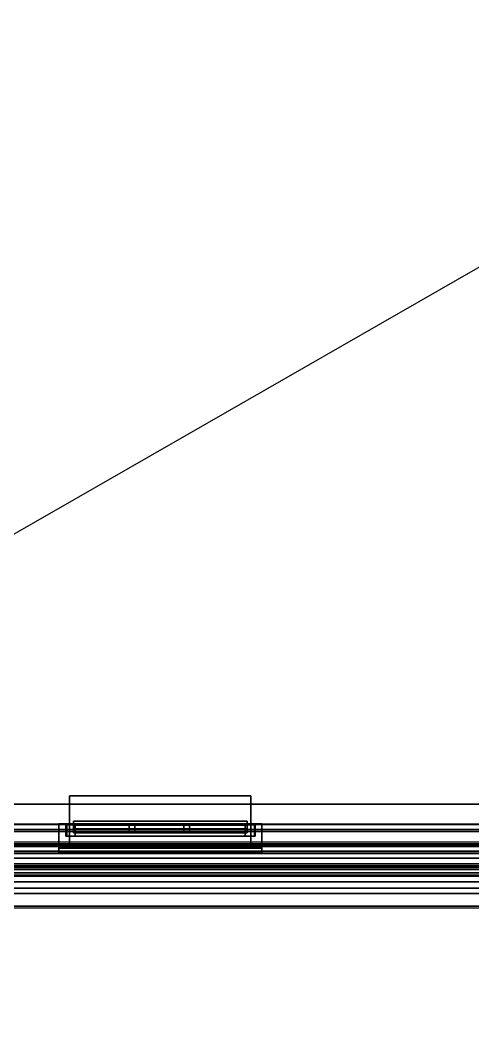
# Model space of a CAD drawing. Extents: x -152 to 154, y -106 to 95.
# Drawn here: x -74 to -50, y -62.5 to -8.5 of the extents above; entities that cross this region are included whole.
import ezdxf

# ---------------------------------------------------------------- set-up
doc = ezdxf.new("R2010")
doc.units = 0
for name, color, linetype in [('GLASS', 19, 'CONTINUOUS'), ('GROUND1', 253, 'CONTINUOUS'), ('ROOF1', 37, 'CONTINUOUS'), ('ROOF2', 59, 'CONTINUOUS'), ('WALL', 254, 'CONTINUOUS'), ('WALLBASE', 250, 'CONTINUOUS'), ('WALLCOV', 37, 'CONTINUOUS'), ('WALLVERT', 37, 'CONTINUOUS'), ('WINDOW', 9, 'CONTINUOUS')]:
    doc.layers.add(name, color=color, linetype=linetype)

msp = doc.modelspace()

# ---------------------------------------------------------------- linework, layer by layer
at = {"layer": 'GLASS'}
for points in [[(-62, -51.123505, 87), (-71.100006, -51.123505, 87), (-71.100006, -51.123505, 61), (-62, -51.123505, 61)], [(-62, -51.123505, 50), (-71.100006, -51.123505, 50), (-71.100006, -51.123505, 24), (-62, -51.123505, 24)], [(-62, -51.123505, 16.5), (-71.100006, -51.123505, 16.5), (-71.100006, -51.123505, 5.5), (-62, -51.123505, 5.5)]]:
    msp.add_3dface(points, dxfattribs=at)
at = {"layer": 'GROUND1', "invisible_edges": 8}
for points in [[(-151.5, 95, -0.075062), (-151.5, -80, -0.075062), (153.5, 95, -0.075062)], [(-151.5, -80, -0.075062), (-56.949997, -80, -0.075062), (153.5, 95, -0.075062)], [(-56.949997, -80, -0.075062), (-56.949997, -106, -0.075062), (153.5, 95, -0.075062)], [(153.5, 95, -0.075062), (-56.949997, -106, -0.075062), (58.949997, -80, -0.075062)]]:
    msp.add_3dface(points, dxfattribs=at)
at = {"layer": 'ROOF1'}
msp.add_3dface([(0.5, 10, 135.704529), (-81.527527, 10, 135.704529), (-126.5, -52, 105.704536), (0.5, -52, 105.704536)], dxfattribs=at)
at = {"layer": 'ROOF2'}
msp.add_3dface([(132.100006, -55.5, 107.236023), (132.100006, 73.800003, 107.236023), (-130, 73.800003, 107.236023), (-130, -55.5, 107.236023)], dxfattribs=at)
at = {"layer": 'WALL'}
for points in [[(-71.350006, -49.568542, 87.199997), (-71.350006, -52.168549, 87.199997), (-71.350006, -52.168549, 60.800003), (-71.350006, -49.568542, 60.800003)], [(-71.350006, -52.168549, 60.800003), (-61.75, -52.168549, 60.800003), (-61.75, -49.568542, 60.800003), (-71.350006, -49.568542, 60.800003)], [(-61.75, -52.168549, 87.199997), (-71.350006, -52.168549, 87.199997), (-71.350006, -49.568542, 87.199997), (-61.75, -49.568542, 87.199997)], [(-71.350006, -49.568542, 50.200001), (-71.350006, -52.168549, 50.200001), (-71.350006, -52.168549, 23.800003), (-71.350006, -49.568542, 23.800003)], [(-71.350006, -52.168549, 23.800003), (-61.75, -52.168549, 23.800003), (-61.75, -49.568542, 23.800003), (-71.350006, -49.568542, 23.800003)], [(-61.75, -52.168549, 50.200001), (-71.350006, -52.168549, 50.200001), (-71.350006, -49.568542, 50.200001), (-61.75, -49.568542, 50.200001)], [(-61.75, -52.168549, 60.800003), (-61.75, -52.168549, 87.199997), (-61.75, -49.568542, 87.199997), (-61.75, -49.568542, 60.800003)], [(-61.75, -52.168549, 23.800003), (-61.75, -52.168549, 50.200001), (-61.75, -49.568542, 50.200001), (-61.75, -49.568542, 23.800003)]]:
    msp.add_3dface(points, dxfattribs=at)
at = {"layer": 'WALL', "invisible_edges": 8}
for points in [[(-61.75, -52.168549, 60.800003), (-77.75, -52.168549, 55), (-55.25, -52.168549, 55)], [(-71.350006, -52.168549, 60.800003), (-77.75, -52.168549, 55), (-61.75, -52.168549, 60.800003)], [(-77.75, -52.168549, 55), (-71.350006, -52.168549, 60.800003), (-77.75, -52.168549, 100)], [(-71.350006, -52.168549, 60.800003), (-71.350006, -52.168549, 87.199997), (-77.75, -52.168549, 100)], [(-71.350006, -52.168549, 87.199997), (-55.25, -52.168549, 100), (-77.75, -52.168549, 100)], [(-61.75, -52.168549, 23.800003), (-77.75, -52.168549, 19.299999), (-55.25, -52.168549, 19.299999)], [(-71.350006, -52.168549, 23.800003), (-77.75, -52.168549, 19.299999), (-61.75, -52.168549, 23.800003)], [(-77.75, -52.168549, 19.299999), (-71.350006, -52.168549, 23.800003), (-77.75, -52.168549, 55)], [(-71.350006, -52.168549, 23.800003), (-71.350006, -52.168549, 50.200001), (-77.75, -52.168549, 55)], [(-71.350006, -52.168549, 50.200001), (-55.25, -52.168549, 55), (-77.75, -52.168549, 55)], [(-55.25, -52.168549, 100), (-71.350006, -52.168549, 87.199997), (-61.75, -52.168549, 87.199997)], [(-55.25, -52.168549, 55), (-71.350006, -52.168549, 50.200001), (-61.75, -52.168549, 50.200001)], [(-55.25, -52.168549, 100), (-61.75, -52.168549, 60.800003), (-55.25, -52.168549, 55)], [(-55.25, -52.168549, 100), (-61.75, -52.168549, 87.199997), (-61.75, -52.168549, 60.800003)], [(-55.25, -52.168549, 55), (-61.75, -52.168549, 23.800003), (-55.25, -52.168549, 19.299999)], [(-55.25, -52.168549, 55), (-61.75, -52.168549, 50.200001), (-61.75, -52.168549, 23.800003)], [(-39.25, -52.168549, 60.800003), (-55.25, -52.168549, 55), (-32.75, -52.168549, 55)], [(-48.850006, -52.168549, 60.800003), (-55.25, -52.168549, 55), (-39.25, -52.168549, 60.800003)], [(-55.25, -52.168549, 55), (-48.850006, -52.168549, 60.800003), (-55.25, -52.168549, 100)], [(-48.850006, -52.168549, 60.800003), (-48.850006, -52.168549, 87.199997), (-55.25, -52.168549, 100)], [(-48.850006, -52.168549, 87.199997), (-32.75, -52.168549, 100), (-55.25, -52.168549, 100)], [(-39.25, -52.168549, 23.800003), (-55.25, -52.168549, 19.299999), (-32.75, -52.168549, 19.299999)], [(-48.850006, -52.168549, 23.800003), (-55.25, -52.168549, 19.299999), (-39.25, -52.168549, 23.800003)], [(-55.25, -52.168549, 19.299999), (-48.850006, -52.168549, 23.800003), (-55.25, -52.168549, 55)], [(-48.850006, -52.168549, 23.800003), (-48.850006, -52.168549, 50.200001), (-55.25, -52.168549, 55)], [(-48.850006, -52.168549, 50.200001), (-32.75, -52.168549, 55), (-55.25, -52.168549, 55)]]:
    msp.add_3dface(points, dxfattribs=at)
at = {"layer": 'WALLBASE'}
for points in [[(-71.350006, -49.568542, 16.700001), (-71.350006, -52.168549, 16.700001), (-71.350006, -52.168549, 5.300003), (-71.350006, -49.568542, 5.300003)], [(-71.350006, -52.168549, 5.300003), (-61.75, -52.168549, 5.300003), (-61.75, -49.568542, 5.300003), (-71.350006, -49.568542, 5.300003)], [(-61.75, -52.168549, 16.700001), (-71.350006, -52.168549, 16.700001), (-71.350006, -49.568542, 16.700001), (-61.75, -49.568542, 16.700001)], [(-61.75, -52.168549, 5.300003), (-61.75, -52.168549, 16.700001), (-61.75, -49.568542, 16.700001), (-61.75, -49.568542, 5.300003)]]:
    msp.add_3dface(points, dxfattribs=at)
at = {"layer": 'WALLBASE', "invisible_edges": 8}
for points in [[(-61.75, -52.168549, 5.300003), (-77.75, -52.168549, -0.5), (-55.25, -52.168549, -0.5)], [(-71.350006, -52.168549, 5.300003), (-77.75, -52.168549, -0.5), (-61.75, -52.168549, 5.300003)], [(-77.75, -52.168549, -0.5), (-71.350006, -52.168549, 5.300003), (-77.75, -52.168549, 19.299999)], [(-71.350006, -52.168549, 5.300003), (-71.350006, -52.168549, 16.700001), (-77.75, -52.168549, 19.299999)], [(-71.350006, -52.168549, 16.700001), (-55.25, -52.168549, 19.299999), (-77.75, -52.168549, 19.299999)], [(-55.25, -52.168549, 19.299999), (-71.350006, -52.168549, 16.700001), (-61.75, -52.168549, 16.700001)], [(-55.25, -52.168549, 19.299999), (-61.75, -52.168549, 5.300003), (-55.25, -52.168549, -0.5)], [(-55.25, -52.168549, 19.299999), (-61.75, -52.168549, 16.700001), (-61.75, -52.168549, 5.300003)], [(-39.25, -52.168549, 5.300003), (-55.25, -52.168549, -0.5), (-32.75, -52.168549, -0.5)], [(-48.850006, -52.168549, 5.300003), (-55.25, -52.168549, -0.5), (-39.25, -52.168549, 5.300003)], [(-55.25, -52.168549, -0.5), (-48.850006, -52.168549, 5.300003), (-55.25, -52.168549, 19.299999)], [(-48.850006, -52.168549, 5.300003), (-48.850006, -52.168549, 16.700001), (-55.25, -52.168549, 19.299999)], [(-48.850006, -52.168549, 16.700001), (-32.75, -52.168549, 19.299999), (-55.25, -52.168549, 19.299999)]]:
    msp.add_3dface(points, dxfattribs=at)
at = {"layer": 'WALLCOV'}
for points in [[(128.560883, -51.460892, 102.896202), (128.18959, -51.0896, 103.112289), (-125.789597, -51.0896, 103.112289), (-126.160889, -51.460892, 102.896202)], [(128.161041, -51.061035, 104.949005), (128.44664, -51.346649, 105.219116), (-126.046646, -51.346649, 105.219116), (-125.761047, -51.061035, 104.949005)], [(128.18959, -51.0896, 103.112289), (128.161041, -51.061035, 104.949005), (-125.761047, -51.061035, 104.949005), (-125.789597, -51.0896, 103.112289)], [(128.44664, -51.346649, 105.219116), (130.874268, -53.774277, 105.273132), (-128.474274, -53.774277, 105.273132), (-126.046646, -51.346649, 105.219116)], [(129.729019, -52.629028, 102.834152), (128.560883, -51.460892, 102.896202), (-126.160889, -51.460892, 102.896202), (-127.329025, -52.629028, 102.834152)], [(129.199997, -52.100006, 100.1269), (129.971191, -52.871185, 100.035751), (-127.571198, -52.871185, 100.035751), (-126.800003, -52.100006, 100.1269)], [(129.271591, -52.171585, 102.591988), (129.729019, -52.629028, 102.834152), (-127.329025, -52.629028, 102.834152), (-126.871597, -52.171585, 102.591988)], [(129.621384, -52.521393, 101.246597), (129.35231, -52.252319, 101.085152), (-126.952316, -52.252319, 101.085152), (-127.22139, -52.521393, 101.246597)], [(129.35231, -52.252319, 101.085152), (129.271591, -52.171585, 102.591988), (-126.871597, -52.171585, 102.591988), (-126.952316, -52.252319, 101.085152)], [(130.267166, -53.167175, 101.085152), (129.621384, -52.521393, 101.246597), (-127.22139, -52.521393, 101.246597), (-127.867172, -53.167175, 101.085152)], [(129.971191, -52.871185, 100.035751), (130.267166, -53.167175, 99.524506), (-127.867172, -53.167175, 99.524506), (-127.571198, -52.871185, 100.035751)], [(130.267166, -53.167175, 99.524506), (130.912964, -53.812958, 99.524506), (-128.51297, -53.812958, 99.524506), (-127.867172, -53.167175, 99.524506)], [(130.859146, -53.75914, 101.246597), (130.455521, -53.35553, 101.273506), (-128.055527, -53.35553, 101.273506), (-128.459152, -53.75914, 101.246597)], [(130.751511, -53.65152, 100.600815), (130.374802, -53.274811, 100.627716), (-127.974808, -53.274811, 100.627716), (-128.351517, -53.65152, 100.600815)], [(130.374802, -53.274811, 100.627716), (130.563156, -53.463165, 100.789169), (-128.163162, -53.463165, 100.789169), (-127.974808, -53.274811, 100.627716)], [(130.455521, -53.35553, 101.273506), (130.267166, -53.167175, 101.085152), (-127.867172, -53.167175, 101.085152), (-128.055527, -53.35553, 101.273506)], [(130.874268, -53.774277, 105.273132), (131.216995, -54.117004, 105.543243), (-128.817001, -54.117004, 105.543243), (-128.474274, -53.774277, 105.273132)], [(130.912964, -53.812958, 99.766678), (130.751511, -53.65152, 100.008842), (-128.351517, -53.65152, 100.008842), (-128.51297, -53.812958, 99.766678)], [(130.912964, -53.812958, 99.524506), (130.912964, -53.812958, 99.766678), (-128.51297, -53.812958, 99.766678), (-128.51297, -53.812958, 99.524506)], [(130.563156, -53.463165, 100.789169), (130.859146, -53.75914, 101.246597), (-128.459152, -53.75914, 101.246597), (-128.163162, -53.463165, 100.789169)], [(130.751511, -53.65152, 100.008842), (130.751511, -53.65152, 100.600815), (-128.351517, -53.65152, 100.600815), (-128.351517, -53.65152, 100.008842)], [(131.559723, -54.459732, 106.434586), (131.845322, -54.745331, 106.677689), (-129.445328, -54.745331, 106.677689), (-129.159729, -54.459732, 106.434586)], [(131.216995, -54.117004, 106.029434), (131.559723, -54.459732, 106.056442), (-129.159729, -54.459732, 106.056442), (-128.817001, -54.117004, 106.029434)], [(131.559723, -54.459732, 106.056442), (131.559723, -54.459732, 106.434586), (-129.159729, -54.459732, 106.434586), (-129.159729, -54.459732, 106.056442)], [(131.216995, -54.117004, 105.543243), (131.216995, -54.117004, 106.029434), (-128.817001, -54.117004, 106.029434), (-128.817001, -54.117004, 105.543243)], [(131.845322, -54.745331, 106.677689), (132.502213, -55.402222, 106.785728), (-130.102219, -55.402222, 106.785728), (-129.445328, -54.745331, 106.677689)], [(132.502213, -55.402222, 106.785728), (132.507172, -55.407181, 107.244904), (-130.107178, -55.407181, 107.244904), (-130.102219, -55.402222, 106.785728)]]:
    msp.add_3dface(points, dxfattribs=at)
at = {"layer": 'WALLVERT'}
for points in [[(-120.5, -50, 19), (-120.5, -50, 22), (124.5, -50, 22), (124.5, -50, 19)], [(-120.5, -50, 22), (-120.5, -52.5, 22), (124.5, -52.5, 22), (124.5, -50, 22)], [(124.5, -52.5, 19), (-120.5, -52.5, 19), (-120.5, -50, 19), (124.5, -50, 19)], [(124.5, -52.5, 22), (-120.5, -52.5, 22), (-120.5, -52.5, 19), (124.5, -52.5, 19)]]:
    msp.add_3dface(points, dxfattribs=at)
at = {"layer": 'WINDOW'}
for points in [[(-61.174255, -51.045197, 60.849998), (-71.925751, -51.045197, 60.849998), (-71.925751, -51.045197, 61.150002), (-61.174255, -51.045197, 61.150002)], [(-61.174255, -52.57782, 60.849998), (-71.925751, -52.57782, 60.849998), (-71.925751, -51.045197, 60.849998), (-61.174255, -51.045197, 60.849998)], [(-71.925751, -51.045197, 61.150002), (-71.925751, -52.336792, 61.150002), (-61.174255, -52.336792, 61.150002), (-61.174255, -51.045197, 61.150002)], [(-71.925751, -51.045197, 60.550003), (-71.925751, -51.045197, 60.849998), (-61.174255, -51.045197, 60.849998), (-61.174255, -51.045197, 60.550003)], [(-71.925751, -51.045197, 60.849998), (-71.925751, -52.57782, 60.849998), (-61.174255, -52.57782, 60.849998), (-61.174255, -51.045197, 60.849998)], [(-61.174255, -52.336792, 60.550003), (-71.925751, -52.336792, 60.550003), (-71.925751, -51.045197, 60.550003), (-61.174255, -51.045197, 60.550003)], [(-61.174255, -51.045197, 23.849998), (-71.925751, -51.045197, 23.849998), (-71.925751, -51.045197, 24.150002), (-61.174255, -51.045197, 24.150002)], [(-61.174255, -52.57782, 23.849998), (-71.925751, -52.57782, 23.849998), (-71.925751, -51.045197, 23.849998), (-61.174255, -51.045197, 23.849998)], [(-71.925751, -51.045197, 24.150002), (-71.925751, -52.336792, 24.150002), (-61.174255, -52.336792, 24.150002), (-61.174255, -51.045197, 24.150002)], [(-71.925751, -51.045197, 23.550003), (-71.925751, -51.045197, 23.849998), (-61.174255, -51.045197, 23.849998), (-61.174255, -51.045197, 23.550003)], [(-71.925751, -51.045197, 23.849998), (-71.925751, -52.57782, 23.849998), (-61.174255, -52.57782, 23.849998), (-61.174255, -51.045197, 23.849998)], [(-61.174255, -52.336792, 23.550003), (-71.925751, -52.336792, 23.550003), (-71.925751, -51.045197, 23.550003), (-61.174255, -51.045197, 23.550003)], [(-61.174255, -51.045197, 5.349998), (-71.925751, -51.045197, 5.349998), (-71.925751, -51.045197, 5.650002), (-61.174255, -51.045197, 5.650002)], [(-61.174255, -52.57782, 5.349998), (-71.925751, -52.57782, 5.349998), (-71.925751, -51.045197, 5.349998), (-61.174255, -51.045197, 5.349998)], [(-71.925751, -51.045197, 5.650002), (-71.925751, -52.336792, 5.650002), (-61.174255, -52.336792, 5.650002), (-61.174255, -51.045197, 5.650002)], [(-71.925751, -51.045197, 5.050003), (-71.925751, -51.045197, 5.349998), (-61.174255, -51.045197, 5.349998), (-61.174255, -51.045197, 5.050003)], [(-71.925751, -51.045197, 5.349998), (-71.925751, -52.57782, 5.349998), (-61.174255, -52.57782, 5.349998), (-61.174255, -51.045197, 5.349998)], [(-61.174255, -52.336792, 5.050003), (-71.925751, -52.336792, 5.050003), (-71.925751, -51.045197, 5.050003), (-61.174255, -51.045197, 5.050003)], [(-71.050003, -51.699997, 60.626999), (-71.550003, -51.699997, 60.626999), (-71.550003, -51.100006, 60.626999), (-71.050003, -51.100006, 60.626999)], [(-71.550003, -51.100006, 87.488998), (-71.550003, -51.699997, 87.488998), (-71.050003, -51.699997, 87.488998), (-71.050003, -51.100006, 87.488998)], [(-71.550003, -51.100006, 60.626999), (-71.550003, -51.100006, 87.488998), (-71.050003, -51.100006, 87.488998), (-71.050003, -51.100006, 60.626999)], [(-71.550003, -51.699997, 60.626999), (-71.550003, -51.699997, 87.488998), (-71.550003, -51.100006, 87.488998), (-71.550003, -51.100006, 60.626999)], [(-71.050003, -51.699997, 23.626999), (-71.550003, -51.699997, 23.626999), (-71.550003, -51.100006, 23.626999), (-71.050003, -51.100006, 23.626999)], [(-71.550003, -51.100006, 50.488998), (-71.550003, -51.699997, 50.488998), (-71.050003, -51.699997, 50.488998), (-71.050003, -51.100006, 50.488998)], [(-71.550003, -51.100006, 23.626999), (-71.550003, -51.100006, 50.488998), (-71.050003, -51.100006, 50.488998), (-71.050003, -51.100006, 23.626999)], [(-71.550003, -51.699997, 23.626999), (-71.550003, -51.699997, 50.488998), (-71.550003, -51.100006, 50.488998), (-71.550003, -51.100006, 23.626999)], [(-71.050003, -51.699997, 5.126999), (-71.550003, -51.699997, 5.126999), (-71.550003, -51.100006, 5.126999), (-71.050003, -51.100006, 5.126999)], [(-71.550003, -51.100006, 16.988998), (-71.550003, -51.699997, 16.988998), (-71.050003, -51.699997, 16.988998), (-71.050003, -51.100006, 16.988998)], [(-71.550003, -51.100006, 5.126999), (-71.550003, -51.100006, 16.988998), (-71.050003, -51.100006, 16.988998), (-71.050003, -51.100006, 5.126999)], [(-71.550003, -51.699997, 5.126999), (-71.550003, -51.699997, 16.988998), (-71.550003, -51.100006, 16.988998), (-71.550003, -51.100006, 5.126999)], [(-71.488998, -51.100006, 87.5), (-71.488998, -51.699997, 87.5), (-61.526993, -51.699997, 87.5), (-61.526993, -51.100006, 87.5)], [(-71.488998, -51.100006, 87), (-71.488998, -51.699997, 87), (-71.488998, -51.699997, 87.5), (-71.488998, -51.100006, 87.5)], [(-61.526993, -51.100006, 87), (-71.488998, -51.100006, 87), (-71.488998, -51.100006, 87.5), (-61.526993, -51.100006, 87.5)], [(-61.526993, -51.699997, 87), (-71.488998, -51.699997, 87), (-71.488998, -51.100006, 87), (-61.526993, -51.100006, 87)], [(-71.488998, -51.100006, 50.5), (-71.488998, -51.699997, 50.5), (-61.526993, -51.699997, 50.5), (-61.526993, -51.100006, 50.5)], [(-71.488998, -51.100006, 50), (-71.488998, -51.699997, 50), (-71.488998, -51.699997, 50.5), (-71.488998, -51.100006, 50.5)], [(-61.526993, -51.100006, 50), (-71.488998, -51.100006, 50), (-71.488998, -51.100006, 50.5), (-61.526993, -51.100006, 50.5)], [(-61.526993, -51.699997, 50), (-71.488998, -51.699997, 50), (-71.488998, -51.100006, 50), (-61.526993, -51.100006, 50)], [(-71.488998, -51.100006, 17), (-71.488998, -51.699997, 17), (-61.526993, -51.699997, 17), (-61.526993, -51.100006, 17)], [(-71.488998, -51.100006, 16.5), (-71.488998, -51.699997, 16.5), (-71.488998, -51.699997, 17), (-71.488998, -51.100006, 17)], [(-61.526993, -51.100006, 16.5), (-71.488998, -51.100006, 16.5), (-71.488998, -51.100006, 17), (-61.526993, -51.100006, 17)], [(-61.526993, -51.699997, 16.5), (-71.488998, -51.699997, 16.5), (-71.488998, -51.100006, 16.5), (-61.526993, -51.100006, 16.5)], [(-61.949997, -50.899994, 71.849998), (-71.149994, -50.899994, 71.849998), (-71.149994, -50.899994, 72.150002), (-61.949997, -50.899994, 72.150002)], [(-71.149994, -50.899994, 72.150002), (-71.149994, -51.323502, 72.150002), (-61.949997, -51.323502, 72.150002), (-61.949997, -50.899994, 72.150002)], [(-71.149994, -50.899994, 71.849998), (-71.149994, -51.323502, 71.849998), (-71.149994, -51.323502, 72.150002), (-71.149994, -50.899994, 72.150002)], [(-61.949997, -51.323502, 71.849998), (-71.149994, -51.323502, 71.849998), (-71.149994, -50.899994, 71.849998), (-61.949997, -50.899994, 71.849998)], [(-61.949997, -50.899994, 34.849998), (-71.149994, -50.899994, 34.849998), (-71.149994, -50.899994, 35.150002), (-61.949997, -50.899994, 35.150002)], [(-71.149994, -50.899994, 35.150002), (-71.149994, -51.323502, 35.150002), (-61.949997, -51.323502, 35.150002), (-61.949997, -50.899994, 35.150002)], [(-71.149994, -50.899994, 34.849998), (-71.149994, -51.323502, 34.849998), (-71.149994, -51.323502, 35.150002), (-71.149994, -50.899994, 35.150002)], [(-61.949997, -51.323502, 34.849998), (-71.149994, -51.323502, 34.849998), (-71.149994, -50.899994, 34.849998), (-61.949997, -50.899994, 34.849998)], [(-61.949997, -51.100006, 64.449997), (-71.149994, -51.100006, 64.449997), (-71.149994, -51.100006, 64.75), (-61.949997, -51.100006, 64.75)], [(-71.149994, -51.100006, 64.75), (-71.149994, -51.523499, 64.75), (-61.949997, -51.523499, 64.75), (-61.949997, -51.100006, 64.75)], [(-71.149994, -51.100006, 64.449997), (-71.149994, -51.523499, 64.449997), (-71.149994, -51.523499, 64.75), (-71.149994, -51.100006, 64.75)], [(-61.949997, -51.523499, 64.449997), (-71.149994, -51.523499, 64.449997), (-71.149994, -51.100006, 64.449997), (-61.949997, -51.100006, 64.449997)], [(-61.949997, -51.100006, 68.25), (-71.149994, -51.100006, 68.25), (-71.149994, -51.100006, 68.550003), (-61.949997, -51.100006, 68.550003)], [(-71.149994, -51.100006, 68.550003), (-71.149994, -51.523499, 68.550003), (-61.949997, -51.523499, 68.550003), (-61.949997, -51.100006, 68.550003)], [(-71.149994, -51.100006, 68.25), (-71.149994, -51.523499, 68.25), (-71.149994, -51.523499, 68.550003), (-71.149994, -51.100006, 68.550003)], [(-61.949997, -51.523499, 68.25), (-71.149994, -51.523499, 68.25), (-71.149994, -51.100006, 68.25), (-61.949997, -51.100006, 68.25)], [(-61.949997, -51.100006, 71.998505), (-71.149994, -51.100006, 71.998505), (-71.149994, -51.100006, 72.601501), (-61.949997, -51.100006, 72.601501)], [(-71.149994, -51.100006, 72.601501), (-71.149994, -51.523499, 72.601501), (-61.949997, -51.523499, 72.601501), (-61.949997, -51.100006, 72.601501)], [(-71.149994, -51.100006, 71.998505), (-71.149994, -51.523499, 71.998505), (-71.149994, -51.523499, 72.601501), (-71.149994, -51.100006, 72.601501)], [(-61.949997, -51.523499, 71.998505), (-71.149994, -51.523499, 71.998505), (-71.149994, -51.100006, 71.998505), (-61.949997, -51.100006, 71.998505)], [(-61.949997, -51.100006, 75.849998), (-71.149994, -51.100006, 75.849998), (-71.149994, -51.100006, 76.150002), (-61.949997, -51.100006, 76.150002)], [(-71.149994, -51.100006, 76.150002), (-71.149994, -51.523499, 76.150002), (-61.949997, -51.523499, 76.150002), (-61.949997, -51.100006, 76.150002)], [(-71.149994, -51.100006, 75.849998), (-71.149994, -51.523499, 75.849998), (-71.149994, -51.523499, 76.150002), (-71.149994, -51.100006, 76.150002)], [(-61.949997, -51.523499, 75.849998), (-71.149994, -51.523499, 75.849998), (-71.149994, -51.100006, 75.849998), (-61.949997, -51.100006, 75.849998)], [(-61.949997, -51.100006, 79.449997), (-71.149994, -51.100006, 79.449997), (-71.149994, -51.100006, 79.75), (-61.949997, -51.100006, 79.75)], [(-71.149994, -51.100006, 79.75), (-71.149994, -51.523499, 79.75), (-61.949997, -51.523499, 79.75), (-61.949997, -51.100006, 79.75)], [(-71.149994, -51.100006, 79.449997), (-71.149994, -51.523499, 79.449997), (-71.149994, -51.523499, 79.75), (-71.149994, -51.100006, 79.75)], [(-61.949997, -51.523499, 79.449997), (-71.149994, -51.523499, 79.449997), (-71.149994, -51.100006, 79.449997), (-61.949997, -51.100006, 79.449997)], [(-61.949997, -51.100006, 83.25), (-71.149994, -51.100006, 83.25), (-71.149994, -51.100006, 83.550003), (-61.949997, -51.100006, 83.550003)], [(-71.149994, -51.100006, 83.550003), (-71.149994, -51.523499, 83.550003), (-61.949997, -51.523499, 83.550003), (-61.949997, -51.100006, 83.550003)], [(-71.149994, -51.100006, 83.25), (-71.149994, -51.523499, 83.25), (-71.149994, -51.523499, 83.550003), (-71.149994, -51.100006, 83.550003)], [(-61.949997, -51.523499, 83.25), (-71.149994, -51.523499, 83.25), (-71.149994, -51.100006, 83.25), (-61.949997, -51.100006, 83.25)], [(-61.949997, -51.100006, 27.450001), (-71.149994, -51.100006, 27.450001), (-71.149994, -51.100006, 27.75), (-61.949997, -51.100006, 27.75)], [(-71.149994, -51.100006, 27.75), (-71.149994, -51.523499, 27.75), (-61.949997, -51.523499, 27.75), (-61.949997, -51.100006, 27.75)], [(-71.149994, -51.100006, 27.450001), (-71.149994, -51.523499, 27.450001), (-71.149994, -51.523499, 27.75), (-71.149994, -51.100006, 27.75)], [(-61.949997, -51.523499, 27.450001), (-71.149994, -51.523499, 27.450001), (-71.149994, -51.100006, 27.450001), (-61.949997, -51.100006, 27.450001)], [(-61.949997, -51.100006, 31.25), (-71.149994, -51.100006, 31.25), (-71.149994, -51.100006, 31.549999), (-61.949997, -51.100006, 31.549999)], [(-71.149994, -51.100006, 31.549999), (-71.149994, -51.523499, 31.549999), (-61.949997, -51.523499, 31.549999), (-61.949997, -51.100006, 31.549999)], [(-71.149994, -51.100006, 31.25), (-71.149994, -51.523499, 31.25), (-71.149994, -51.523499, 31.549999), (-71.149994, -51.100006, 31.549999)], [(-61.949997, -51.523499, 31.25), (-71.149994, -51.523499, 31.25), (-71.149994, -51.100006, 31.25), (-61.949997, -51.100006, 31.25)], [(-61.949997, -51.100006, 34.998501), (-71.149994, -51.100006, 34.998501), (-71.149994, -51.100006, 35.601501), (-61.949997, -51.100006, 35.601501)], [(-71.149994, -51.100006, 35.601501), (-71.149994, -51.523499, 35.601501), (-61.949997, -51.523499, 35.601501), (-61.949997, -51.100006, 35.601501)], [(-71.149994, -51.100006, 34.998501), (-71.149994, -51.523499, 34.998501), (-71.149994, -51.523499, 35.601501), (-71.149994, -51.100006, 35.601501)], [(-61.949997, -51.523499, 34.998501), (-71.149994, -51.523499, 34.998501), (-71.149994, -51.100006, 34.998501), (-61.949997, -51.100006, 34.998501)], [(-61.949997, -51.100006, 38.849998), (-71.149994, -51.100006, 38.849998), (-71.149994, -51.100006, 39.150002), (-61.949997, -51.100006, 39.150002)], [(-71.149994, -51.100006, 39.150002), (-71.149994, -51.523499, 39.150002), (-61.949997, -51.523499, 39.150002), (-61.949997, -51.100006, 39.150002)], [(-71.149994, -51.100006, 38.849998), (-71.149994, -51.523499, 38.849998), (-71.149994, -51.523499, 39.150002), (-71.149994, -51.100006, 39.150002)], [(-61.949997, -51.523499, 38.849998), (-71.149994, -51.523499, 38.849998), (-71.149994, -51.100006, 38.849998), (-61.949997, -51.100006, 38.849998)], [(-61.949997, -51.100006, 42.450001), (-71.149994, -51.100006, 42.450001), (-71.149994, -51.100006, 42.75), (-61.949997, -51.100006, 42.75)], [(-71.149994, -51.100006, 42.75), (-71.149994, -51.523499, 42.75), (-61.949997, -51.523499, 42.75), (-61.949997, -51.100006, 42.75)], [(-71.149994, -51.100006, 42.450001), (-71.149994, -51.523499, 42.450001), (-71.149994, -51.523499, 42.75), (-71.149994, -51.100006, 42.75)], [(-61.949997, -51.523499, 42.450001), (-71.149994, -51.523499, 42.450001), (-71.149994, -51.100006, 42.450001), (-61.949997, -51.100006, 42.450001)], [(-61.949997, -51.100006, 46.25), (-71.149994, -51.100006, 46.25), (-71.149994, -51.100006, 46.549999), (-61.949997, -51.100006, 46.549999)], [(-71.149994, -51.100006, 46.549999), (-71.149994, -51.523499, 46.549999), (-61.949997, -51.523499, 46.549999), (-61.949997, -51.100006, 46.549999)], [(-71.149994, -51.100006, 46.25), (-71.149994, -51.523499, 46.25), (-71.149994, -51.523499, 46.549999), (-71.149994, -51.100006, 46.549999)], [(-61.949997, -51.523499, 46.25), (-71.149994, -51.523499, 46.25), (-71.149994, -51.100006, 46.25), (-61.949997, -51.100006, 46.25)], [(-61.949997, -51.100006, 8.950001), (-71.149994, -51.100006, 8.950001), (-71.149994, -51.100006, 9.25), (-61.949997, -51.100006, 9.25)], [(-71.149994, -51.100006, 9.25), (-71.149994, -51.523499, 9.25), (-61.949997, -51.523499, 9.25), (-61.949997, -51.100006, 9.25)], [(-71.149994, -51.100006, 8.950001), (-71.149994, -51.523499, 8.950001), (-71.149994, -51.523499, 9.25), (-71.149994, -51.100006, 9.25)], [(-61.949997, -51.523499, 8.950001), (-71.149994, -51.523499, 8.950001), (-71.149994, -51.100006, 8.950001), (-61.949997, -51.100006, 8.950001)], [(-61.949997, -51.100006, 12.75), (-71.149994, -51.100006, 12.75), (-71.149994, -51.100006, 13.049999), (-61.949997, -51.100006, 13.049999)], [(-71.149994, -51.100006, 13.049999), (-71.149994, -51.523499, 13.049999), (-61.949997, -51.523499, 13.049999), (-61.949997, -51.100006, 13.049999)], [(-71.149994, -51.100006, 12.75), (-71.149994, -51.523499, 12.75), (-71.149994, -51.523499, 13.049999), (-71.149994, -51.100006, 13.049999)], [(-61.949997, -51.523499, 12.75), (-71.149994, -51.523499, 12.75), (-71.149994, -51.100006, 12.75), (-61.949997, -51.100006, 12.75)], [(-71.050003, -51.100006, 87.488998), (-71.050003, -51.699997, 87.488998), (-71.050003, -51.699997, 60.626999), (-71.050003, -51.100006, 60.626999)], [(-71.050003, -51.100006, 50.488998), (-71.050003, -51.699997, 50.488998), (-71.050003, -51.699997, 23.626999), (-71.050003, -51.100006, 23.626999)], [(-71.050003, -51.100006, 16.988998), (-71.050003, -51.699997, 16.988998), (-71.050003, -51.699997, 5.126999), (-71.050003, -51.100006, 5.126999)], [(-67.899994, -51.100006, 87.399994), (-67.899994, -51.100006, 61.099998), (-68.199997, -51.100006, 61.099998), (-68.199997, -51.100006, 87.399994)], [(-68.199997, -51.100006, 61.099998), (-68.199997, -51.523499, 61.099998), (-68.199997, -51.523499, 87.399994), (-68.199997, -51.100006, 87.399994)], [(-67.899994, -51.100006, 61.099998), (-67.899994, -51.523499, 61.099998), (-68.199997, -51.523499, 61.099998), (-68.199997, -51.100006, 61.099998)], [(-68.199997, -51.523499, 87.399994), (-67.899994, -51.523499, 87.399994), (-67.899994, -51.100006, 87.399994), (-68.199997, -51.100006, 87.399994)], [(-67.899994, -51.100006, 50.399998), (-67.899994, -51.100006, 24.099998), (-68.199997, -51.100006, 24.099998), (-68.199997, -51.100006, 50.399998)], [(-68.199997, -51.100006, 24.099998), (-68.199997, -51.523499, 24.099998), (-68.199997, -51.523499, 50.399998), (-68.199997, -51.100006, 50.399998)], [(-67.899994, -51.100006, 24.099998), (-67.899994, -51.523499, 24.099998), (-68.199997, -51.523499, 24.099998), (-68.199997, -51.100006, 24.099998)], [(-68.199997, -51.523499, 50.399998), (-67.899994, -51.523499, 50.399998), (-67.899994, -51.100006, 50.399998), (-68.199997, -51.100006, 50.399998)], [(-67.899994, -51.100006, 16.899998), (-67.899994, -51.100006, 5.599998), (-68.199997, -51.100006, 5.599998), (-68.199997, -51.100006, 16.899998)], [(-68.199997, -51.100006, 5.599998), (-68.199997, -51.523499, 5.599998), (-68.199997, -51.523499, 16.899998), (-68.199997, -51.100006, 16.899998)], [(-67.899994, -51.100006, 5.599998), (-67.899994, -51.523499, 5.599998), (-68.199997, -51.523499, 5.599998), (-68.199997, -51.100006, 5.599998)], [(-68.199997, -51.523499, 16.899998), (-67.899994, -51.523499, 16.899998), (-67.899994, -51.100006, 16.899998), (-68.199997, -51.100006, 16.899998)], [(-67.899994, -51.523499, 87.399994), (-67.899994, -51.523499, 61.099998), (-67.899994, -51.100006, 61.099998), (-67.899994, -51.100006, 87.399994)], [(-67.899994, -51.523499, 50.399998), (-67.899994, -51.523499, 24.099998), (-67.899994, -51.100006, 24.099998), (-67.899994, -51.100006, 50.399998)], [(-67.899994, -51.523499, 16.899998), (-67.899994, -51.523499, 5.599998), (-67.899994, -51.100006, 5.599998), (-67.899994, -51.100006, 16.899998)], [(-65, -51.100006, 87.399994), (-65, -51.100006, 61.099998), (-65.300003, -51.100006, 61.099998), (-65.300003, -51.100006, 87.399994)], [(-65.300003, -51.100006, 61.099998), (-65.300003, -51.523499, 61.099998), (-65.300003, -51.523499, 87.399994), (-65.300003, -51.100006, 87.399994)], [(-65, -51.100006, 61.099998), (-65, -51.523499, 61.099998), (-65.300003, -51.523499, 61.099998), (-65.300003, -51.100006, 61.099998)], [(-65.300003, -51.523499, 87.399994), (-65, -51.523499, 87.399994), (-65, -51.100006, 87.399994), (-65.300003, -51.100006, 87.399994)], [(-65, -51.100006, 50.399998), (-65, -51.100006, 24.099998), (-65.300003, -51.100006, 24.099998), (-65.300003, -51.100006, 50.399998)], [(-65.300003, -51.100006, 24.099998), (-65.300003, -51.523499, 24.099998), (-65.300003, -51.523499, 50.399998), (-65.300003, -51.100006, 50.399998)], [(-65, -51.100006, 24.099998), (-65, -51.523499, 24.099998), (-65.300003, -51.523499, 24.099998), (-65.300003, -51.100006, 24.099998)], [(-65.300003, -51.523499, 50.399998), (-65, -51.523499, 50.399998), (-65, -51.100006, 50.399998), (-65.300003, -51.100006, 50.399998)], [(-65, -51.100006, 16.899998), (-65, -51.100006, 5.599998), (-65.300003, -51.100006, 5.599998), (-65.300003, -51.100006, 16.899998)], [(-65.300003, -51.100006, 5.599998), (-65.300003, -51.523499, 5.599998), (-65.300003, -51.523499, 16.899998), (-65.300003, -51.100006, 16.899998)], [(-65, -51.100006, 5.599998), (-65, -51.523499, 5.599998), (-65.300003, -51.523499, 5.599998), (-65.300003, -51.100006, 5.599998)], [(-65.300003, -51.523499, 16.899998), (-65, -51.523499, 16.899998), (-65, -51.100006, 16.899998), (-65.300003, -51.100006, 16.899998)], [(-65, -51.523499, 87.399994), (-65, -51.523499, 61.099998), (-65, -51.100006, 61.099998), (-65, -51.100006, 87.399994)], [(-65, -51.523499, 50.399998), (-65, -51.523499, 24.099998), (-65, -51.100006, 24.099998), (-65, -51.100006, 50.399998)], [(-65, -51.523499, 16.899998), (-65, -51.523499, 5.599998), (-65, -51.100006, 5.599998), (-65, -51.100006, 16.899998)], [(-61.550003, -51.699997, 60.626999), (-62.050003, -51.699997, 60.626999), (-62.050003, -51.100006, 60.626999), (-61.550003, -51.100006, 60.626999)], [(-62.050003, -51.100006, 87.488998), (-62.050003, -51.699997, 87.488998), (-61.550003, -51.699997, 87.488998), (-61.550003, -51.100006, 87.488998)], [(-62.050003, -51.100006, 60.626999), (-62.050003, -51.100006, 87.488998), (-61.550003, -51.100006, 87.488998), (-61.550003, -51.100006, 60.626999)], [(-62.050003, -51.699997, 60.626999), (-62.050003, -51.699997, 87.488998), (-62.050003, -51.100006, 87.488998), (-62.050003, -51.100006, 60.626999)], [(-61.550003, -51.699997, 23.626999), (-62.050003, -51.699997, 23.626999), (-62.050003, -51.100006, 23.626999), (-61.550003, -51.100006, 23.626999)], [(-62.050003, -51.100006, 50.488998), (-62.050003, -51.699997, 50.488998), (-61.550003, -51.699997, 50.488998), (-61.550003, -51.100006, 50.488998)], [(-62.050003, -51.100006, 23.626999), (-62.050003, -51.100006, 50.488998), (-61.550003, -51.100006, 50.488998), (-61.550003, -51.100006, 23.626999)], [(-62.050003, -51.699997, 23.626999), (-62.050003, -51.699997, 50.488998), (-62.050003, -51.100006, 50.488998), (-62.050003, -51.100006, 23.626999)], [(-61.550003, -51.699997, 5.126999), (-62.050003, -51.699997, 5.126999), (-62.050003, -51.100006, 5.126999), (-61.550003, -51.100006, 5.126999)], [(-62.050003, -51.100006, 16.988998), (-62.050003, -51.699997, 16.988998), (-61.550003, -51.699997, 16.988998), (-61.550003, -51.100006, 16.988998)], [(-62.050003, -51.100006, 5.126999), (-62.050003, -51.100006, 16.988998), (-61.550003, -51.100006, 16.988998), (-61.550003, -51.100006, 5.126999)], [(-62.050003, -51.699997, 5.126999), (-62.050003, -51.699997, 16.988998), (-62.050003, -51.100006, 16.988998), (-62.050003, -51.100006, 5.126999)], [(-61.949997, -51.323502, 72.150002), (-61.949997, -51.323502, 71.849998), (-61.949997, -50.899994, 71.849998), (-61.949997, -50.899994, 72.150002)], [(-61.949997, -51.323502, 35.150002), (-61.949997, -51.323502, 34.849998), (-61.949997, -50.899994, 34.849998), (-61.949997, -50.899994, 35.150002)], [(-61.949997, -51.523499, 64.75), (-61.949997, -51.523499, 64.449997), (-61.949997, -51.100006, 64.449997), (-61.949997, -51.100006, 64.75)], [(-61.949997, -51.523499, 68.550003), (-61.949997, -51.523499, 68.25), (-61.949997, -51.100006, 68.25), (-61.949997, -51.100006, 68.550003)], [(-61.949997, -51.523499, 72.601501), (-61.949997, -51.523499, 71.998505), (-61.949997, -51.100006, 71.998505), (-61.949997, -51.100006, 72.601501)], [(-61.949997, -51.523499, 76.150002), (-61.949997, -51.523499, 75.849998), (-61.949997, -51.100006, 75.849998), (-61.949997, -51.100006, 76.150002)], [(-61.949997, -51.523499, 79.75), (-61.949997, -51.523499, 79.449997), (-61.949997, -51.100006, 79.449997), (-61.949997, -51.100006, 79.75)], [(-61.949997, -51.523499, 83.550003), (-61.949997, -51.523499, 83.25), (-61.949997, -51.100006, 83.25), (-61.949997, -51.100006, 83.550003)], [(-61.949997, -51.523499, 27.75), (-61.949997, -51.523499, 27.450001), (-61.949997, -51.100006, 27.450001), (-61.949997, -51.100006, 27.75)], [(-61.949997, -51.523499, 31.549999), (-61.949997, -51.523499, 31.25), (-61.949997, -51.100006, 31.25), (-61.949997, -51.100006, 31.549999)], [(-61.949997, -51.523499, 35.601501), (-61.949997, -51.523499, 34.998501), (-61.949997, -51.100006, 34.998501), (-61.949997, -51.100006, 35.601501)], [(-61.949997, -51.523499, 39.150002), (-61.949997, -51.523499, 38.849998), (-61.949997, -51.100006, 38.849998), (-61.949997, -51.100006, 39.150002)], [(-61.949997, -51.523499, 42.75), (-61.949997, -51.523499, 42.450001), (-61.949997, -51.100006, 42.450001), (-61.949997, -51.100006, 42.75)], [(-61.949997, -51.523499, 46.549999), (-61.949997, -51.523499, 46.25), (-61.949997, -51.100006, 46.25), (-61.949997, -51.100006, 46.549999)], [(-61.949997, -51.523499, 9.25), (-61.949997, -51.523499, 8.950001), (-61.949997, -51.100006, 8.950001), (-61.949997, -51.100006, 9.25)], [(-61.949997, -51.523499, 13.049999), (-61.949997, -51.523499, 12.75), (-61.949997, -51.100006, 12.75), (-61.949997, -51.100006, 13.049999)], [(-61.550003, -51.100006, 87.488998), (-61.550003, -51.699997, 87.488998), (-61.550003, -51.699997, 60.626999), (-61.550003, -51.100006, 60.626999)], [(-61.550003, -51.100006, 50.488998), (-61.550003, -51.699997, 50.488998), (-61.550003, -51.699997, 23.626999), (-61.550003, -51.100006, 23.626999)], [(-61.550003, -51.100006, 16.988998), (-61.550003, -51.699997, 16.988998), (-61.550003, -51.699997, 5.126999), (-61.550003, -51.100006, 5.126999)], [(-61.526993, -51.699997, 87.5), (-61.526993, -51.699997, 87), (-61.526993, -51.100006, 87), (-61.526993, -51.100006, 87.5)], [(-61.526993, -51.699997, 50.5), (-61.526993, -51.699997, 50), (-61.526993, -51.100006, 50), (-61.526993, -51.100006, 50.5)], [(-61.526993, -51.699997, 17), (-61.526993, -51.699997, 16.5), (-61.526993, -51.100006, 16.5), (-61.526993, -51.100006, 17)], [(-71.050003, -51.699997, 87.488998), (-71.550003, -51.699997, 87.488998), (-71.550003, -51.699997, 60.626999), (-71.050003, -51.699997, 60.626999)], [(-71.050003, -51.699997, 50.488998), (-71.550003, -51.699997, 50.488998), (-71.550003, -51.699997, 23.626999), (-71.050003, -51.699997, 23.626999)], [(-71.050003, -51.699997, 16.988998), (-71.550003, -51.699997, 16.988998), (-71.550003, -51.699997, 5.126999), (-71.050003, -51.699997, 5.126999)], [(-71.488998, -51.699997, 87.5), (-71.488998, -51.699997, 87), (-61.526993, -51.699997, 87), (-61.526993, -51.699997, 87.5)], [(-71.488998, -51.699997, 50.5), (-71.488998, -51.699997, 50), (-61.526993, -51.699997, 50), (-61.526993, -51.699997, 50.5)], [(-71.488998, -51.699997, 17), (-71.488998, -51.699997, 16.5), (-61.526993, -51.699997, 16.5), (-61.526993, -51.699997, 17)], [(-71.149994, -51.323502, 72.150002), (-71.149994, -51.323502, 71.849998), (-61.949997, -51.323502, 71.849998), (-61.949997, -51.323502, 72.150002)], [(-71.149994, -51.323502, 35.150002), (-71.149994, -51.323502, 34.849998), (-61.949997, -51.323502, 34.849998), (-61.949997, -51.323502, 35.150002)], [(-71.149994, -51.523499, 64.75), (-71.149994, -51.523499, 64.449997), (-61.949997, -51.523499, 64.449997), (-61.949997, -51.523499, 64.75)], [(-71.149994, -51.523499, 68.550003), (-71.149994, -51.523499, 68.25), (-61.949997, -51.523499, 68.25), (-61.949997, -51.523499, 68.550003)], [(-71.149994, -51.523499, 72.601501), (-71.149994, -51.523499, 71.998505), (-61.949997, -51.523499, 71.998505), (-61.949997, -51.523499, 72.601501)], [(-71.149994, -51.523499, 76.150002), (-71.149994, -51.523499, 75.849998), (-61.949997, -51.523499, 75.849998), (-61.949997, -51.523499, 76.150002)], [(-71.149994, -51.523499, 79.75), (-71.149994, -51.523499, 79.449997), (-61.949997, -51.523499, 79.449997), (-61.949997, -51.523499, 79.75)], [(-71.149994, -51.523499, 83.550003), (-71.149994, -51.523499, 83.25), (-61.949997, -51.523499, 83.25), (-61.949997, -51.523499, 83.550003)], [(-71.149994, -51.523499, 27.75), (-71.149994, -51.523499, 27.450001), (-61.949997, -51.523499, 27.450001), (-61.949997, -51.523499, 27.75)], [(-71.149994, -51.523499, 31.549999), (-71.149994, -51.523499, 31.25), (-61.949997, -51.523499, 31.25), (-61.949997, -51.523499, 31.549999)], [(-71.149994, -51.523499, 35.601501), (-71.149994, -51.523499, 34.998501), (-61.949997, -51.523499, 34.998501), (-61.949997, -51.523499, 35.601501)], [(-71.149994, -51.523499, 39.150002), (-71.149994, -51.523499, 38.849998), (-61.949997, -51.523499, 38.849998), (-61.949997, -51.523499, 39.150002)], [(-71.149994, -51.523499, 42.75), (-71.149994, -51.523499, 42.450001), (-61.949997, -51.523499, 42.450001), (-61.949997, -51.523499, 42.75)], [(-71.149994, -51.523499, 46.549999), (-71.149994, -51.523499, 46.25), (-61.949997, -51.523499, 46.25), (-61.949997, -51.523499, 46.549999)], [(-71.149994, -51.523499, 9.25), (-71.149994, -51.523499, 8.950001), (-61.949997, -51.523499, 8.950001), (-61.949997, -51.523499, 9.25)], [(-71.149994, -51.523499, 13.049999), (-71.149994, -51.523499, 12.75), (-61.949997, -51.523499, 12.75), (-61.949997, -51.523499, 13.049999)], [(-68.199997, -51.523499, 61.099998), (-67.899994, -51.523499, 61.099998), (-67.899994, -51.523499, 87.399994), (-68.199997, -51.523499, 87.399994)], [(-68.199997, -51.523499, 24.099998), (-67.899994, -51.523499, 24.099998), (-67.899994, -51.523499, 50.399998), (-68.199997, -51.523499, 50.399998)], [(-68.199997, -51.523499, 5.599998), (-67.899994, -51.523499, 5.599998), (-67.899994, -51.523499, 16.899998), (-68.199997, -51.523499, 16.899998)], [(-65.300003, -51.523499, 61.099998), (-65, -51.523499, 61.099998), (-65, -51.523499, 87.399994), (-65.300003, -51.523499, 87.399994)], [(-65.300003, -51.523499, 24.099998), (-65, -51.523499, 24.099998), (-65, -51.523499, 50.399998), (-65.300003, -51.523499, 50.399998)], [(-65.300003, -51.523499, 5.599998), (-65, -51.523499, 5.599998), (-65, -51.523499, 16.899998), (-65.300003, -51.523499, 16.899998)], [(-61.550003, -51.699997, 87.488998), (-62.050003, -51.699997, 87.488998), (-62.050003, -51.699997, 60.626999), (-61.550003, -51.699997, 60.626999)], [(-61.550003, -51.699997, 50.488998), (-62.050003, -51.699997, 50.488998), (-62.050003, -51.699997, 23.626999), (-61.550003, -51.699997, 23.626999)], [(-61.550003, -51.699997, 16.988998), (-62.050003, -51.699997, 16.988998), (-62.050003, -51.699997, 5.126999), (-61.550003, -51.699997, 5.126999)], [(-61.174255, -52.339417, 61.025002), (-61.174255, -52.336792, 61.150002), (-71.925751, -52.336792, 61.150002), (-71.925751, -52.339417, 61.025002)], [(-71.925751, -52.336792, 60.550003), (-61.174255, -52.336792, 60.550003), (-61.174255, -52.339417, 60.675003), (-71.925751, -52.339417, 60.675003)], [(-61.174255, -52.339417, 24.025002), (-61.174255, -52.336792, 24.150002), (-71.925751, -52.336792, 24.150002), (-71.925751, -52.339417, 24.025002)], [(-71.925751, -52.336792, 23.550003), (-61.174255, -52.336792, 23.550003), (-61.174255, -52.339417, 23.675003), (-71.925751, -52.339417, 23.675003)], [(-61.174255, -52.339417, 5.525002), (-61.174255, -52.336792, 5.650002), (-71.925751, -52.336792, 5.650002), (-71.925751, -52.339417, 5.525002)], [(-71.925751, -52.336792, 5.050003), (-61.174255, -52.336792, 5.050003), (-61.174255, -52.339417, 5.175003), (-71.925751, -52.339417, 5.175003)], [(-71.925751, -52.339417, 61.025002), (-71.925751, -52.57782, 61.024178), (-61.174255, -52.57782, 61.024178), (-61.174255, -52.339417, 61.025002)], [(-61.174255, -52.57782, 60.675819), (-71.925751, -52.57782, 60.675819), (-71.925751, -52.339417, 60.675003), (-61.174255, -52.339417, 60.675003)], [(-71.925751, -52.339417, 24.025002), (-71.925751, -52.57782, 24.024178), (-61.174255, -52.57782, 24.024178), (-61.174255, -52.339417, 24.025002)], [(-61.174255, -52.57782, 23.675819), (-71.925751, -52.57782, 23.675819), (-71.925751, -52.339417, 23.675003), (-61.174255, -52.339417, 23.675003)], [(-71.925751, -52.339417, 5.525002), (-71.925751, -52.57782, 5.524178), (-61.174255, -52.57782, 5.524178), (-61.174255, -52.339417, 5.525002)], [(-61.174255, -52.57782, 5.175819), (-71.925751, -52.57782, 5.175819), (-71.925751, -52.339417, 5.175003), (-61.174255, -52.339417, 5.175003)], [(-61.174255, -52.57782, 61.024178), (-61.174255, -52.34079, 61.025642), (-61.174255, -52.336792, 61.150002), (-61.174255, -52.339417, 61.025002)], [(-61.174255, -52.336792, 60.550003), (-61.174255, -52.34079, 60.674355), (-61.174255, -52.57782, 60.675819), (-61.174255, -52.339417, 60.675003)], [(-61.174255, -52.57782, 24.024178), (-61.174255, -52.34079, 24.025642), (-61.174255, -52.336792, 24.150002), (-61.174255, -52.339417, 24.025002)], [(-61.174255, -52.336792, 23.550003), (-61.174255, -52.34079, 23.674355), (-61.174255, -52.57782, 23.675819), (-61.174255, -52.339417, 23.675003)], [(-61.174255, -52.57782, 5.524178), (-61.174255, -52.34079, 5.525642), (-61.174255, -52.336792, 5.650002), (-61.174255, -52.339417, 5.525002)], [(-61.174255, -52.336792, 5.050003), (-61.174255, -52.34079, 5.174355), (-61.174255, -52.57782, 5.175819), (-61.174255, -52.339417, 5.175003)], [(-61.174255, -52.57782, 60.849998), (-61.174255, -52.57782, 61.024178), (-71.925751, -52.57782, 61.024178), (-71.925751, -52.57782, 60.849998)], [(-71.925751, -52.57782, 60.675819), (-61.174255, -52.57782, 60.675819), (-61.174255, -52.57782, 60.849998), (-71.925751, -52.57782, 60.849998)], [(-61.174255, -52.57782, 23.849998), (-61.174255, -52.57782, 24.024178), (-71.925751, -52.57782, 24.024178), (-71.925751, -52.57782, 23.849998)], [(-71.925751, -52.57782, 23.675819), (-61.174255, -52.57782, 23.675819), (-61.174255, -52.57782, 23.849998), (-71.925751, -52.57782, 23.849998)], [(-61.174255, -52.57782, 5.349998), (-61.174255, -52.57782, 5.524178), (-71.925751, -52.57782, 5.524178), (-71.925751, -52.57782, 5.349998)], [(-71.925751, -52.57782, 5.175819), (-61.174255, -52.57782, 5.175819), (-61.174255, -52.57782, 5.349998), (-71.925751, -52.57782, 5.349998)]]:
    msp.add_3dface(points, dxfattribs=at)
at = {"layer": 'WINDOW', "invisible_edges": 8}
for points in [[(-71.925751, -51.045197, 61.150002), (-71.925751, -51.045197, 60.849998), (-71.925751, -52.336792, 61.150002)], [(-71.925751, -52.336792, 61.150002), (-71.925751, -51.045197, 60.849998), (-71.925751, -52.34079, 61.025642)], [(-71.925751, -52.34079, 61.025642), (-71.925751, -51.045197, 60.849998), (-71.925751, -52.57782, 61.024178)], [(-71.925751, -52.57782, 61.024178), (-71.925751, -51.045197, 60.849998), (-71.925751, -52.57782, 60.849998)], [(-71.925751, -52.336792, 60.550003), (-71.925751, -51.045197, 60.849998), (-71.925751, -51.045197, 60.550003)], [(-71.925751, -52.34079, 60.674355), (-71.925751, -51.045197, 60.849998), (-71.925751, -52.336792, 60.550003)], [(-71.925751, -52.57782, 60.675819), (-71.925751, -51.045197, 60.849998), (-71.925751, -52.34079, 60.674355)], [(-71.925751, -52.57782, 60.849998), (-71.925751, -51.045197, 60.849998), (-71.925751, -52.57782, 60.675819)], [(-71.925751, -51.045197, 24.150002), (-71.925751, -51.045197, 23.849998), (-71.925751, -52.336792, 24.150002)], [(-71.925751, -52.336792, 24.150002), (-71.925751, -51.045197, 23.849998), (-71.925751, -52.34079, 24.025642)], [(-71.925751, -52.34079, 24.025642), (-71.925751, -51.045197, 23.849998), (-71.925751, -52.57782, 24.024178)], [(-71.925751, -52.57782, 24.024178), (-71.925751, -51.045197, 23.849998), (-71.925751, -52.57782, 23.849998)], [(-71.925751, -52.336792, 23.550003), (-71.925751, -51.045197, 23.849998), (-71.925751, -51.045197, 23.550003)], [(-71.925751, -52.34079, 23.674355), (-71.925751, -51.045197, 23.849998), (-71.925751, -52.336792, 23.550003)], [(-71.925751, -52.57782, 23.675819), (-71.925751, -51.045197, 23.849998), (-71.925751, -52.34079, 23.674355)], [(-71.925751, -52.57782, 23.849998), (-71.925751, -51.045197, 23.849998), (-71.925751, -52.57782, 23.675819)], [(-71.925751, -51.045197, 5.650002), (-71.925751, -51.045197, 5.349998), (-71.925751, -52.336792, 5.650002)], [(-71.925751, -52.336792, 5.650002), (-71.925751, -51.045197, 5.349998), (-71.925751, -52.34079, 5.525642)], [(-71.925751, -52.34079, 5.525642), (-71.925751, -51.045197, 5.349998), (-71.925751, -52.57782, 5.524178)], [(-71.925751, -52.57782, 5.524178), (-71.925751, -51.045197, 5.349998), (-71.925751, -52.57782, 5.349998)], [(-71.925751, -52.336792, 5.050003), (-71.925751, -51.045197, 5.349998), (-71.925751, -51.045197, 5.050003)], [(-71.925751, -52.34079, 5.174355), (-71.925751, -51.045197, 5.349998), (-71.925751, -52.336792, 5.050003)], [(-71.925751, -52.57782, 5.175819), (-71.925751, -51.045197, 5.349998), (-71.925751, -52.34079, 5.174355)], [(-71.925751, -52.57782, 5.349998), (-71.925751, -51.045197, 5.349998), (-71.925751, -52.57782, 5.175819)], [(-61.174255, -52.336792, 61.150002), (-61.174255, -51.045197, 60.849998), (-61.174255, -51.045197, 61.150002)], [(-61.174255, -52.340439, 61.024864), (-61.174255, -51.045197, 60.849998), (-61.174255, -52.336792, 61.150002)], [(-61.174255, -52.57782, 61.024178), (-61.174255, -51.045197, 60.849998), (-61.174255, -52.340439, 61.024864)], [(-61.174255, -52.57782, 60.849998), (-61.174255, -51.045197, 60.849998), (-61.174255, -52.57782, 61.024178)], [(-61.174255, -51.045197, 60.550003), (-61.174255, -51.045197, 60.849998), (-61.174255, -52.336792, 60.550003)], [(-61.174255, -52.336792, 60.550003), (-61.174255, -51.045197, 60.849998), (-61.174255, -52.340439, 60.675133)], [(-61.174255, -52.340439, 60.675133), (-61.174255, -51.045197, 60.849998), (-61.174255, -52.57782, 60.675819)], [(-61.174255, -52.57782, 60.675819), (-61.174255, -51.045197, 60.849998), (-61.174255, -52.57782, 60.849998)], [(-61.174255, -52.336792, 24.150002), (-61.174255, -51.045197, 23.849998), (-61.174255, -51.045197, 24.150002)], [(-61.174255, -52.340439, 24.024864), (-61.174255, -51.045197, 23.849998), (-61.174255, -52.336792, 24.150002)], [(-61.174255, -52.57782, 24.024178), (-61.174255, -51.045197, 23.849998), (-61.174255, -52.340439, 24.024864)], [(-61.174255, -52.57782, 23.849998), (-61.174255, -51.045197, 23.849998), (-61.174255, -52.57782, 24.024178)], [(-61.174255, -51.045197, 23.550003), (-61.174255, -51.045197, 23.849998), (-61.174255, -52.336792, 23.550003)], [(-61.174255, -52.336792, 23.550003), (-61.174255, -51.045197, 23.849998), (-61.174255, -52.340439, 23.675133)], [(-61.174255, -52.340439, 23.675133), (-61.174255, -51.045197, 23.849998), (-61.174255, -52.57782, 23.675819)], [(-61.174255, -52.57782, 23.675819), (-61.174255, -51.045197, 23.849998), (-61.174255, -52.57782, 23.849998)], [(-61.174255, -52.336792, 5.650002), (-61.174255, -51.045197, 5.349998), (-61.174255, -51.045197, 5.650002)], [(-61.174255, -52.340439, 5.524864), (-61.174255, -51.045197, 5.349998), (-61.174255, -52.336792, 5.650002)], [(-61.174255, -52.57782, 5.524178), (-61.174255, -51.045197, 5.349998), (-61.174255, -52.340439, 5.524864)], [(-61.174255, -52.57782, 5.349998), (-61.174255, -51.045197, 5.349998), (-61.174255, -52.57782, 5.524178)], [(-61.174255, -51.045197, 5.050003), (-61.174255, -51.045197, 5.349998), (-61.174255, -52.336792, 5.050003)], [(-61.174255, -52.336792, 5.050003), (-61.174255, -51.045197, 5.349998), (-61.174255, -52.340439, 5.175133)], [(-61.174255, -52.340439, 5.175133), (-61.174255, -51.045197, 5.349998), (-61.174255, -52.57782, 5.175819)], [(-61.174255, -52.57782, 5.175819), (-61.174255, -51.045197, 5.349998), (-61.174255, -52.57782, 5.349998)]]:
    msp.add_3dface(points, dxfattribs=at)

doc.saveas('drawing.dxf')
